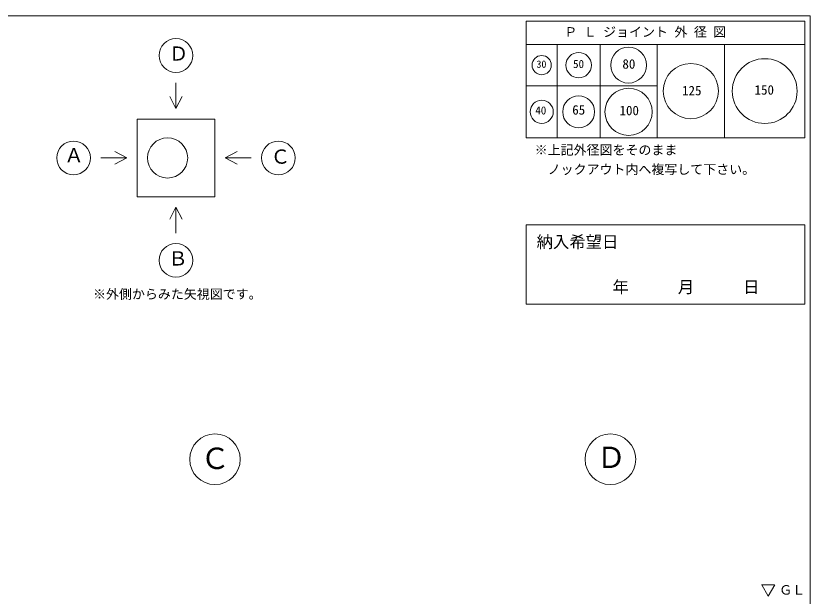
# Model space of a CAD drawing. Units: millimetres, scale not verified. Extents: x -4890 to 18490, y -2339 to 2339.
# Drawn here: x 1827 to 4890, y 102 to 2339 of the extents above; entities that cross this region are included whole.
import ezdxf
from ezdxf.enums import TextEntityAlignment as Align

# ---------------------------------------------------------------- set-up
doc = ezdxf.new("R2010")
doc.units = ezdxf.units.MM
doc.header["$LTSCALE"] = 10
for name, color, linetype, lineweight in [('0-2_waku', 7, 'Continuous', 18), ('0-3_gaikei', 7, 'Continuous', 18), ('0-8_hole', 7, 'Continuous', 18), ('0-E_文字１', 7, 'Continuous', 18)]:
    doc.layers.add(name, color=color, linetype=linetype, lineweight=lineweight)
doc.styles.add('ＭＳ ゴシック', font='')
doc.styles.get('ＭＳ ゴシック').set_extended_font_data('MS Gothic')

msp = doc.modelspace()

# ---------------------------------------------------------------- linework, layer by layer
at = {"layer": '0-2_waku'}
for p, q in [((4889.68, 2339.37), (4889.68, -1935.63)), ((3794.68, 2319.37), (3794.68, 1869.37)), ((3794.68, 2319.37), (4869.68, 2319.37)), ((3794.68, 2319.37), (4869.68, 2319.37)), ((3794.68, 2319.37), (4869.68, 2319.37)), ((3794.68, 2319.37), (3794.68, 1869.37)), ((3794.68, 2319.37), (4869.68, 2319.37)), ((3794.68, 2319.37), (4869.68, 2319.37)), ((3794.68, 2319.37), (4869.68, 2319.37)), ((4869.68, 2319.37), (4869.68, 1869.37)), ((4869.68, 2319.37), (4869.68, 1869.37)), ((3794.68, 2229.37), (4869.68, 2229.37)), ((3914.68, 2229.37), (3914.68, 1869.37)), ((4079.68, 2229.37), (4079.68, 1869.37)), ((4299.68, 2229.37), (4299.68, 1869.37)), ((4559.68, 2229.37), (4559.68, 1869.37)), ((3794.68, 2069.37), (4299.68, 2069.37)), ((3794.68, 1869.37), (4869.68, 1869.37)), ((3794.68, 1869.37), (4869.68, 1869.37))]:
    msp.add_line(p, q, dxfattribs=at)
msp.add_lwpolyline([(-1230.32, 2339.37), (4889.68, 2339.37), (4889.68, -1935.63)], dxfattribs=at)
at = {"layer": '0-3_gaikei'}
for p, q in [((2444.29, 2081.59), (2444.29, 1981.59)), ((2444.29, 1981.59), (2420.17, 2027.97)), ((2444.29, 1981.59), (2468.42, 2027.97)), ((2294.29, 1941.59), (2594.29, 1941.59)), ((2294.29, 1941.59), (2294.29, 1641.59)), ((2594.29, 1941.59), (2594.29, 1641.59)), ((2254.29, 1791.59), (2207.92, 1815.72)), ((2634.29, 1791.59), (2680.67, 1815.72)), ((2154.29, 1791.59), (2254.29, 1791.59)), ((2254.29, 1791.59), (2207.92, 1767.46)), ((2294.29, 1641.59), (2594.29, 1641.59)), ((2444.29, 1601.59), (2420.17, 1555.21)), ((2444.29, 1601.59), (2468.42, 1555.21)), ((2444.29, 1501.59), (2444.29, 1601.59))]:
    msp.add_line(p, q, dxfattribs=at)
msp.add_lwpolyline([(2734.29, 1791.59), (2634.29, 1791.59), (2680.67, 1767.46)], dxfattribs=at)
for centre, radius in [((2444.29, 2186.59), 65), ((2411.96, 1791.59), 77.58), ((2049.29, 1791.59), 65), ((2839.29, 1791.59), 65), ((2444.29, 1396.59), 65), ((2594.68, 629.37), 97.5), ((4119.56, 629.37), 97.5)]:
    msp.add_circle(centre, radius, dxfattribs=at)
at = {"layer": '0-8_hole', "lineweight": 5}
msp.add_lwpolyline([(3794.68, 1534.08), (3794.68, 1227.37), (4869.68, 1227.37), (4869.68, 1534.08)], close=True, dxfattribs=at)
msp.add_lwpolyline([(3794.68, 1534.08), (3794.68, 1227.37), (4869.68, 1227.37), (4869.68, 1534.08)], close=True, dxfattribs=at)
at = {"layer": '0-8_hole'}
for centre, radius in [((4189.68, 2149.37), 69), ((3854.68, 2149.37), 37), ((3997.18, 2149.37), 49), ((4429.68, 2049.37), 106.5), ((4714.68, 2049.37), 125), ((4189.68, 1969.37), 91), ((3997.18, 1969.37), 61.5), ((3854.68, 1969.37), 44.5)]:
    msp.add_circle(centre, radius, dxfattribs=at)
at = {"layer": '0-E_文字１'}
for p, q in [((4702.37, 144.87), (4752.77, 144.87)), ((4728.42, 101.93), (4703.22, 144.87)), ((4728.42, 101.93), (4753.63, 144.87))]:
    msp.add_line(p, q, dxfattribs=at)

# ---------------------------------------------------------------- texts
at = {"layer": '0-8_hole', "style": 'ＭＳ ゴシック'}
for s, height, p in [('30', 28.04, (3834.64, 2130.84)), ('50', 31.16, (3975.59, 2129.03)), ('80', 36.66, (4165.87, 2124.69)), ('125', 36.66, (4395.96, 2021.95)), ('150', 36.66, (4675.5, 2024.6)), ('65', 36.66, (3972.41, 1947.65)), ('100', 36.66, (4154.74, 1945.19)), ('40', 31.16, (3829.96, 1949.78)), ('納入希望日', 46.19, (3835.06, 1430.83))]:
    msp.add_text(s, height=height, dxfattribs=at).set_placement(p, align=Align.BOTTOM_LEFT)
at = {"layer": '0-E_文字１', "style": 'ＭＳ ゴシック'}
for s, height, p in [('Ｐ Ｌ ジョイント 外 径 図', 36.66, (3941.61, 2248.19)), ('Ｄ', 54.99, (2417.12, 2150.13)), ('※上記外径図をそのまま', 36.66, (3827.64, 1793.17)), ('Ａ', 54.99, (2013.43, 1757.61)), ('Ｃ', 54.99, (2809.38, 1752.65)), ('\u3000ノックアウト内へ複写して下さい。', 36.66, (3827.64, 1718.17)), ('Ｂ', 54.99, (2414.38, 1360.13)), ('\u3000\u3000\u3000年\u3000\u3000\u3000月\u3000\u3000\u3000日     ', 46.19, (3938.52, 1256.86)), ('※外側からみた矢視図です。', 36.66, (2124.5, 1237.22)), ('Ｃ', 82.48, (2538.95, 567.07)), ('Ｄ', 82.48, (4066.62, 570.78)), ('ＧＬ', 36.66, (4770.37, 96.39))]:
    msp.add_text(s, height=height, dxfattribs=at).set_placement(p, align=Align.BOTTOM_LEFT)

doc.saveas('drawing.dxf')
